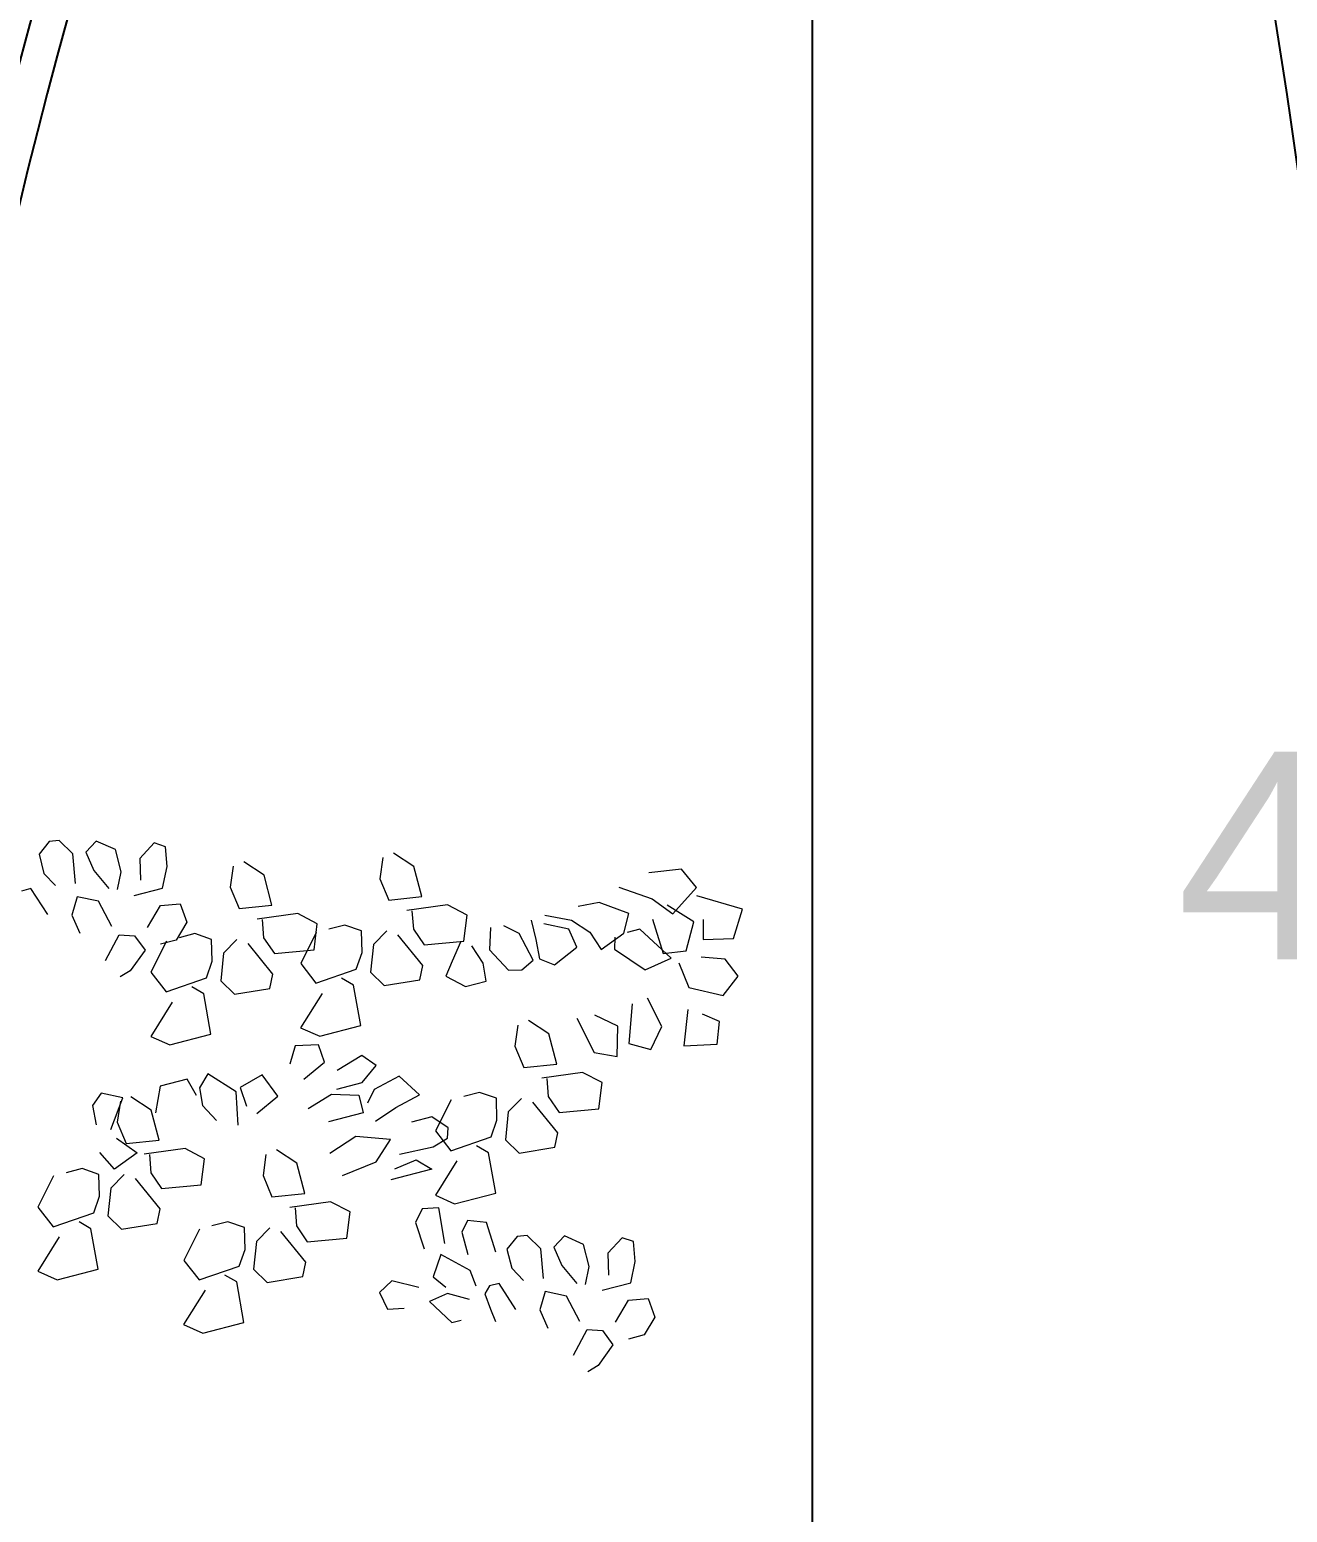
# Model space of a CAD drawing. Header units: metres. Extents: x 10 to 239, y 2 to 253.
# Drawn here: x 88.686 to 89.776, y 171.842 to 173.127 of the extents above; entities that cross this region are included whole.
import ezdxf

# ---------------------------------------------------------------- set-up
doc = ezdxf.new("R2010")
doc.units = ezdxf.units.M
doc.header["$MEASUREMENT"] = 0
doc.layers.get('Defpoints').update_dxf_attribs({"color": 9})
for name, color, linetype in [('-cotas', 252, 'Continuous'), ('1', 7, 'Continuous'), ('1gris oscuro', 253, 'Continuous'), ('1lianas', 9, 'Continuous')]:
    doc.layers.add(name, color=color, linetype=linetype)
doc.layers.add('bloques veg', color=7, linetype='Continuous', lineweight=0, true_color=0xbbd5a5)
doc.styles.get("Standard").update_dxf_attribs({"font": 'arial.ttf'})
doc.dimstyles.get("Standard").update_dxf_attribs({"dimtxt": 0.18, "dimasz": 0.18, "dimexe": 0.18, "dimexo": 0.0625, "dimgap": 0.09, "dimtad": 0, "dimtih": 1, "dimtoh": 1, "dimdec": 4, "dimzin": 0, "dimdsep": 46, "dimtxsty": 'Standard', "dimcen": 0.09, "dimadec": 0, "dimazin": 0, "dimtfac": 1, "dimtdec": 4, "dimtofl": 0, "dimtmove": 0, "dimatfit": 3, "dimfxl": 1, "dimtolj": 1, "dimtzin": 0, "dimarcsym": 0})

# ---------------------------------------------------------------- blocks, each defined once
blk = doc.blocks.new('*D85')
at = {"layer": '-cotas', "color": 0, "lineweight": -2, "transparency": 16777216}
for p, q in [((89.6037, 174.5736), (90.2443, 174.5736)), ((90.0643, 174.3936), (90.0643, 172.5918)), ((90.0643, 170.4587), (90.0643, 172.228)), ((89.6037, 170.2787), (90.2443, 170.2787))]:
    blk.add_line(p, q, dxfattribs=at)
at = {"layer": '-cotas', "color": 0, "transparency": 16777216}
for points in [[(90.0343, 174.3936), (90.0943, 174.3936), (90.0643, 174.5736)], [(90.0343, 170.4587), (90.0943, 170.4587), (90.0643, 170.2787)]]:
    blk.add_solid(points, dxfattribs=at)
at = {"layer": 'Defpoints', "color": 0, "transparency": 16777216}
for p in [(89.5412, 174.5736), (89.5412, 170.2787), (90.0643, 170.2787)]:
    blk.add_point(p, dxfattribs=at)
at = {"layer": '-cotas', "color": 0, "transparency": 16777216, "insert": (90.0643, 172.4099), "char_height": 0.18, "attachment_point": 5}
blk.add_mtext('\\A1;4.2949', dxfattribs=at)
blk = doc.blocks.new('A$C0C3707A3')
at = {"layer": 'bloques veg'}
for p, q in [((2.4712, 0.371), (2.4643, 0.3622)), ((2.478, 0.3717), (2.4712, 0.371)), ((2.4874, 0.3626), (2.478, 0.3717)), ((2.5036, 0.3716), (2.4964, 0.3638)), ((2.5168, 0.3658), (2.5036, 0.3716)), ((2.5434, 0.3706), (2.5335, 0.3598)), ((2.5511, 0.368), (2.5434, 0.3706)), ((2.5524, 0.3544), (2.5511, 0.368)), ((2.4643, 0.3622), (2.4677, 0.3491)), ((2.4894, 0.3422), (2.4874, 0.3626)), ((2.4964, 0.3638), (2.5021, 0.3514)), ((2.5209, 0.3506), (2.5168, 0.3658)), ((2.5335, 0.3598), (2.5341, 0.3448)), ((2.619, 0.349), (2.605, 0.358)), ((2.7006, 0.3615), (2.6987, 0.347)), ((2.722, 0.3556), (2.7079, 0.3646)), ((2.4677, 0.3491), (2.4758, 0.3408)), ((2.5021, 0.3514), (2.5123, 0.339)), ((2.5184, 0.3383), (2.5209, 0.3506)), ((2.5494, 0.3396), (2.5524, 0.3544)), ((2.5977, 0.3549), (2.5957, 0.3404)), ((2.6246, 0.3283), (2.619, 0.349)), ((2.6987, 0.347), (2.7049, 0.3324)), ((2.7275, 0.335), (2.722, 0.3556)), ((2.906, 0.3549), (2.8834, 0.3523)), ((2.9163, 0.3425), (2.906, 0.3549)), ((2.4589, 0.3386), (2.4524, 0.3369)), ((2.4707, 0.3208), (2.4589, 0.3386)), ((2.5299, 0.3344), (2.5494, 0.3396)), ((2.5957, 0.3404), (2.602, 0.3258)), ((2.8628, 0.3422), (2.8859, 0.3344)), ((2.9002, 0.3243), (2.9163, 0.3425)), ((2.9481, 0.3278), (2.9166, 0.3368)), ((2.4906, 0.3332), (2.487, 0.3206)), ((2.5054, 0.3302), (2.4906, 0.3332)), ((2.5147, 0.3129), (2.5054, 0.3302)), ((2.5392, 0.3125), (2.548, 0.3276)), ((2.548, 0.3276), (2.5616, 0.3289)), ((2.5616, 0.3289), (2.5662, 0.3162)), ((2.602, 0.3258), (2.6246, 0.3283)), ((2.7049, 0.3324), (2.7275, 0.335)), ((2.7453, 0.3293), (2.7173, 0.3253)), ((2.7588, 0.3224), (2.7453, 0.3293)), ((2.8494, 0.3316), (2.835, 0.3289)), ((2.87, 0.3243), (2.8494, 0.3316)), ((2.8859, 0.3344), (2.9002, 0.3243)), ((2.9145, 0.3188), (2.8963, 0.3302)), ((2.9419, 0.3075), (2.9481, 0.3278)), ((2.487, 0.3206), (2.4927, 0.3081)), ((2.5662, 0.3162), (2.559, 0.3038)), ((2.6424, 0.3226), (2.6144, 0.3186)), ((2.6179, 0.3184), (2.6189, 0.3059)), ((2.6558, 0.3158), (2.6424, 0.3226)), ((2.7208, 0.3251), (2.7219, 0.3125)), ((2.7566, 0.3044), (2.7588, 0.3224)), ((2.8027, 0.3191), (2.8062, 0.306)), ((2.8287, 0.3132), (2.8115, 0.3168)), ((2.8122, 0.3228), (2.8305, 0.3195)), ((2.8305, 0.3195), (2.8432, 0.3113)), ((2.8666, 0.3106), (2.87, 0.3243)), ((2.8861, 0.3205), (2.8936, 0.2969)), ((2.9094, 0.2988), (2.9145, 0.3188)), ((2.921, 0.3205), (2.9212, 0.3066)), ((2.5105, 0.2896), (2.5197, 0.3072)), ((2.5197, 0.3072), (2.5303, 0.3066)), ((2.5303, 0.3066), (2.5376, 0.2969)), ((2.5717, 0.3084), (2.5609, 0.3055)), ((2.5833, 0.3045), (2.5717, 0.3084)), ((2.6189, 0.3059), (2.6265, 0.2951)), ((2.6551, 0.3098), (2.6446, 0.2883)), ((2.6537, 0.2978), (2.6558, 0.3158)), ((2.6747, 0.315), (2.6638, 0.3121)), ((2.6862, 0.3111), (2.6747, 0.315)), ((2.6867, 0.2961), (2.6862, 0.3111)), ((2.7036, 0.3111), (2.6945, 0.3017)), ((2.7286, 0.2876), (2.7113, 0.3085)), ((2.7219, 0.3125), (2.7294, 0.3018)), ((2.775, 0.314), (2.7744, 0.2987)), ((2.7947, 0.3099), (2.784, 0.3152)), ((2.8043, 0.2916), (2.7947, 0.3099)), ((2.8062, 0.306), (2.8086, 0.2927)), ((2.8344, 0.3008), (2.8287, 0.3132)), ((2.8432, 0.3113), (2.851, 0.2994)), ((2.851, 0.2994), (2.8666, 0.3106)), ((2.8604, 0.3078), (2.8603, 0.2996)), ((2.8775, 0.3135), (2.8688, 0.3112)), ((2.8991, 0.2937), (2.8775, 0.3135)), ((2.9212, 0.3066), (2.9419, 0.3075)), ((2.5376, 0.2969), (2.5275, 0.2826)), ((2.5522, 0.3031), (2.5417, 0.2817)), ((2.559, 0.3038), (2.5482, 0.3009)), ((2.5838, 0.2895), (2.5833, 0.3045)), ((2.6007, 0.3045), (2.5916, 0.2951)), ((2.6256, 0.2809), (2.6084, 0.3019)), ((2.6265, 0.2951), (2.6537, 0.2978)), ((2.6828, 0.2846), (2.6867, 0.2961)), ((2.6945, 0.3017), (2.6927, 0.2826)), ((2.7294, 0.3018), (2.7566, 0.3044)), ((2.7544, 0.3038), (2.7487, 0.2906)), ((2.77, 0.2894), (2.7621, 0.3012)), ((2.7744, 0.2987), (2.7875, 0.2847)), ((2.819, 0.2885), (2.8344, 0.3008)), ((2.8603, 0.2996), (2.8815, 0.2855)), ((2.8936, 0.2969), (2.9094, 0.2988)), ((2.5799, 0.278), (2.5838, 0.2895)), ((2.5916, 0.2951), (2.5897, 0.276)), ((2.6446, 0.2883), (2.6552, 0.2749)), ((2.7265, 0.2777), (2.7286, 0.2876)), ((2.7487, 0.2906), (2.7445, 0.2802)), ((2.7721, 0.2771), (2.77, 0.2894)), ((2.7967, 0.2849), (2.8043, 0.2916)), ((2.8086, 0.2927), (2.819, 0.2885)), ((2.8815, 0.2855), (2.8991, 0.2937)), ((2.9046, 0.2905), (2.9114, 0.2737)), ((2.9364, 0.2932), (2.9198, 0.2946)), ((2.9454, 0.2817), (2.9364, 0.2932)), ((2.5275, 0.2826), (2.5205, 0.2783)), ((2.5417, 0.2817), (2.5522, 0.2682)), ((2.5522, 0.2682), (2.5799, 0.278)), ((2.5897, 0.276), (2.5992, 0.2669)), ((2.6236, 0.2711), (2.6256, 0.2809)), ((2.6552, 0.2749), (2.6828, 0.2846)), ((2.6811, 0.2737), (2.6728, 0.2785)), ((2.6927, 0.2826), (2.7021, 0.2735)), ((2.7021, 0.2735), (2.7265, 0.2777)), ((2.7445, 0.2802), (2.758, 0.2733)), ((2.758, 0.2733), (2.7721, 0.2771)), ((2.7875, 0.2847), (2.7967, 0.2849)), ((2.935, 0.2684), (2.9454, 0.2817)), ((2.5782, 0.267), (2.5699, 0.2718)), ((2.5833, 0.2393), (2.5782, 0.267)), ((2.5992, 0.2669), (2.6236, 0.2711)), ((2.6594, 0.2679), (2.6448, 0.2442)), ((2.6862, 0.246), (2.6811, 0.2737)), ((2.8931, 0.2467), (2.8832, 0.2662)), ((2.9114, 0.2737), (2.935, 0.2684)), ((2.5565, 0.2612), (2.5419, 0.2375)), ((2.8726, 0.2622), (2.8706, 0.2349)), ((2.9109, 0.2585), (2.9083, 0.2334)), ((2.9328, 0.2504), (2.921, 0.2554)), ((2.658, 0.2384), (2.6862, 0.246)), ((2.7941, 0.247), (2.7922, 0.2325)), ((2.8155, 0.2411), (2.8014, 0.2501)), ((2.8346, 0.252), (2.8468, 0.2285)), ((2.8628, 0.2468), (2.8469, 0.2541)), ((2.8626, 0.2258), (2.8628, 0.2468)), ((2.8857, 0.2308), (2.8931, 0.2467)), ((2.9312, 0.2348), (2.9328, 0.2504)), ((2.5419, 0.2375), (2.555, 0.2318)), ((2.555, 0.2318), (2.5833, 0.2393)), ((2.6448, 0.2442), (2.658, 0.2384)), ((2.821, 0.2204), (2.8155, 0.2411)), ((2.8706, 0.2349), (2.8857, 0.2308)), ((2.9083, 0.2334), (2.9312, 0.2348)), ((2.6412, 0.2316), (2.6376, 0.219)), ((2.6572, 0.2324), (2.6412, 0.2316)), ((2.6615, 0.2207), (2.6572, 0.2324)), ((2.6871, 0.2253), (2.6701, 0.2149)), ((2.697, 0.2186), (2.6871, 0.2253)), ((2.7922, 0.2325), (2.7984, 0.2179)), ((2.8468, 0.2285), (2.8626, 0.2258)), ((2.6473, 0.2088), (2.6615, 0.2207)), ((2.6874, 0.2067), (2.697, 0.2186)), ((2.7984, 0.2179), (2.821, 0.2204)), ((2.8388, 0.2147), (2.8108, 0.2107)), ((2.8523, 0.2079), (2.8388, 0.2147)), ((2.5672, 0.2083), (2.5487, 0.2033)), ((2.5736, 0.1972), (2.5672, 0.2083)), ((2.5813, 0.212), (2.5757, 0.2024)), ((2.6008, 0.1998), (2.5813, 0.212)), ((2.6186, 0.2116), (2.6035, 0.2029)), ((2.6295, 0.197), (2.6186, 0.2116)), ((2.67, 0.2021), (2.6874, 0.2067)), ((2.7129, 0.2113), (2.6956, 0.202)), ((2.7268, 0.1987), (2.7129, 0.2113)), ((2.8144, 0.2105), (2.8154, 0.198)), ((2.8501, 0.1898), (2.8523, 0.2079)), ((2.5082, 0.1983), (2.5023, 0.1897)), ((2.5229, 0.1952), (2.5082, 0.1983)), ((2.5149, 0.1733), (2.5229, 0.1952)), ((2.5426, 0.1869), (2.5286, 0.1959)), ((2.5487, 0.2033), (2.5455, 0.185)), ((2.5757, 0.2024), (2.5778, 0.1902)), ((2.6023, 0.177), (2.6008, 0.1998)), ((2.6035, 0.2029), (2.6081, 0.1901)), ((2.6152, 0.1851), (2.6295, 0.197)), ((2.6504, 0.1887), (2.6663, 0.1987)), ((2.6663, 0.1987), (2.6851, 0.198)), ((2.6851, 0.198), (2.6883, 0.186)), ((2.6956, 0.202), (2.6912, 0.1926)), ((2.7106, 0.1897), (2.7268, 0.1987)), ((2.7486, 0.1952), (2.7381, 0.1738)), ((2.7682, 0.2005), (2.7573, 0.1976)), ((2.7797, 0.1966), (2.7682, 0.2005)), ((2.7802, 0.1816), (2.7797, 0.1966)), ((2.7971, 0.1966), (2.788, 0.1872)), ((2.8221, 0.173), (2.8048, 0.194)), ((2.8154, 0.198), (2.8229, 0.1872)), ((2.5023, 0.1897), (2.5047, 0.1764)), ((2.5213, 0.1928), (2.5193, 0.1783)), ((2.5481, 0.1663), (2.5426, 0.1869)), ((2.5778, 0.1902), (2.5875, 0.18)), ((2.6883, 0.186), (2.6644, 0.1796)), ((2.6968, 0.1802), (2.7106, 0.1897)), ((2.7355, 0.1836), (2.7214, 0.1798)), ((2.7468, 0.1761), (2.7355, 0.1836)), ((2.788, 0.1872), (2.7862, 0.1681)), ((2.8229, 0.1872), (2.8501, 0.1898)), ((2.5193, 0.1783), (2.5256, 0.1637)), ((2.7381, 0.1738), (2.7487, 0.1603)), ((2.7464, 0.169), (2.7468, 0.1761)), ((2.7763, 0.1701), (2.7802, 0.1816)), ((2.5188, 0.1674), (2.5331, 0.1573)), ((2.5256, 0.1637), (2.5481, 0.1663)), ((2.6834, 0.1696), (2.6656, 0.1579)), ((2.7071, 0.1678), (2.6834, 0.1696)), ((2.6973, 0.1524), (2.7071, 0.1678)), ((2.7364, 0.1629), (2.7464, 0.169)), ((2.7487, 0.1603), (2.7763, 0.1701)), ((2.7746, 0.1591), (2.7663, 0.1639)), ((2.7862, 0.1681), (2.7956, 0.1589)), ((2.7956, 0.1589), (2.8201, 0.1632)), ((2.8201, 0.1632), (2.8221, 0.173)), ((2.5175, 0.1461), (2.5075, 0.1574)), ((2.5331, 0.1573), (2.5175, 0.1461)), ((2.566, 0.1606), (2.5379, 0.1566)), ((2.5415, 0.1564), (2.5425, 0.1438)), ((2.5794, 0.1537), (2.566, 0.1606)), ((2.5773, 0.1357), (2.5794, 0.1537)), ((2.6216, 0.1569), (2.6197, 0.1424)), ((2.643, 0.151), (2.6289, 0.16)), ((2.7102, 0.1477), (2.7248, 0.1539)), ((2.7133, 0.1578), (2.7364, 0.1629)), ((2.7248, 0.1539), (2.7358, 0.1476)), ((2.7529, 0.1533), (2.7383, 0.1296)), ((2.7797, 0.1314), (2.7746, 0.1591)), ((2.4953, 0.1463), (2.4845, 0.1434)), ((2.5068, 0.1424), (2.4953, 0.1463)), ((2.5425, 0.1438), (2.5501, 0.1331)), ((2.6485, 0.1303), (2.643, 0.151)), ((2.6743, 0.1427), (2.6973, 0.1524)), ((2.7358, 0.1476), (2.7076, 0.14)), ((2.4758, 0.1411), (2.4652, 0.1196)), ((2.5074, 0.1274), (2.5068, 0.1424)), ((2.5152, 0.133), (2.5133, 0.1139)), ((2.5243, 0.1424), (2.5152, 0.133)), ((2.5492, 0.1189), (2.532, 0.1398)), ((2.5501, 0.1331), (2.5773, 0.1357)), ((2.6197, 0.1424), (2.6259, 0.1278)), ((2.5035, 0.1159), (2.5074, 0.1274)), ((2.6259, 0.1278), (2.6485, 0.1303)), ((2.6663, 0.1247), (2.6383, 0.1206)), ((2.6798, 0.1178), (2.6663, 0.1247)), ((2.7383, 0.1296), (2.7515, 0.1239)), ((2.7515, 0.1239), (2.7797, 0.1314)), ((2.4652, 0.1196), (2.4758, 0.1062)), ((2.4758, 0.1062), (2.5035, 0.1159)), ((2.5133, 0.1139), (2.5227, 0.1048)), ((2.5472, 0.109), (2.5492, 0.1189)), ((2.6419, 0.1204), (2.6429, 0.1079)), ((2.6776, 0.0998), (2.6798, 0.1178)), ((2.7292, 0.1202), (2.7247, 0.1109)), ((2.7406, 0.121), (2.7292, 0.1202)), ((2.7449, 0.0965), (2.7406, 0.121)), ((2.7604, 0.1123), (2.7567, 0.1043)), ((2.7735, 0.1111), (2.7604, 0.1123)), ((2.5017, 0.105), (2.4935, 0.1098)), ((2.5068, 0.0773), (2.5017, 0.105)), ((2.5227, 0.1048), (2.5472, 0.109)), ((2.5762, 0.1051), (2.5656, 0.0837)), ((2.5957, 0.1104), (2.5848, 0.1075)), ((2.6072, 0.1065), (2.5957, 0.1104)), ((2.6077, 0.0915), (2.6072, 0.1065)), ((2.6247, 0.1065), (2.6155, 0.0971)), ((2.6496, 0.0829), (2.6323, 0.1039)), ((2.6429, 0.1079), (2.6504, 0.0971)), ((2.7247, 0.1109), (2.7307, 0.0927)), ((2.7567, 0.1043), (2.7608, 0.0891)), ((2.7801, 0.0908), (2.7735, 0.1111)), ((2.8015, 0.1023), (2.7946, 0.1017)), ((2.8109, 0.0932), (2.8015, 0.1023)), ((2.8271, 0.1022), (2.8198, 0.0945)), ((2.8403, 0.0965), (2.8271, 0.1022)), ((2.48, 0.0992), (2.4654, 0.0755)), ((2.6155, 0.0971), (2.6137, 0.078)), ((2.6504, 0.0971), (2.6776, 0.0998)), ((2.7946, 0.1017), (2.7877, 0.0928)), ((2.7877, 0.0928), (2.7912, 0.0798)), ((2.8129, 0.0728), (2.8109, 0.0932)), ((2.8198, 0.0945), (2.8255, 0.082)), ((2.8443, 0.0813), (2.8403, 0.0965)), ((2.8669, 0.1013), (2.857, 0.0905)), ((2.8746, 0.0987), (2.8669, 0.1013)), ((2.8759, 0.0851), (2.8746, 0.0987)), ((2.5656, 0.0837), (2.5762, 0.0703)), ((2.6038, 0.08), (2.6077, 0.0915)), ((2.6476, 0.0731), (2.6496, 0.0829)), ((2.7423, 0.0888), (2.7371, 0.0735)), ((2.7626, 0.078), (2.7423, 0.0888)), ((2.8255, 0.082), (2.8358, 0.0697)), ((2.857, 0.0905), (2.8575, 0.0755)), ((2.8729, 0.0703), (2.8759, 0.0851)), ((2.4654, 0.0755), (2.4786, 0.0697)), ((2.4786, 0.0697), (2.5068, 0.0773)), ((2.5762, 0.0703), (2.6038, 0.08)), ((2.6021, 0.0691), (2.5939, 0.0738)), ((2.6137, 0.078), (2.6231, 0.0689)), ((2.6231, 0.0689), (2.6476, 0.0731)), ((2.7371, 0.0735), (2.7459, 0.0665)), ((2.7666, 0.0674), (2.7626, 0.078)), ((2.7912, 0.0798), (2.7992, 0.0715)), ((2.8418, 0.069), (2.8443, 0.0813)), ((2.5804, 0.0632), (2.5658, 0.0396)), ((2.6072, 0.0413), (2.6021, 0.0691)), ((2.7088, 0.0705), (2.7004, 0.0625)), ((2.7004, 0.0625), (2.7058, 0.0511)), ((2.7274, 0.0662), (2.7088, 0.0705)), ((2.7471, 0.0622), (2.7346, 0.0565)), ((2.7621, 0.0581), (2.7471, 0.0622)), ((2.7759, 0.0676), (2.7727, 0.0621)), ((2.7727, 0.0621), (2.7767, 0.0515)), ((2.7824, 0.0693), (2.7759, 0.0676)), ((2.7941, 0.0515), (2.7824, 0.0693)), ((2.8141, 0.0639), (2.8105, 0.0513)), ((2.8289, 0.0608), (2.8141, 0.0639)), ((2.8533, 0.0651), (2.8729, 0.0703)), ((2.7058, 0.0511), (2.7173, 0.0519)), ((2.7346, 0.0565), (2.7501, 0.0421)), ((2.7767, 0.0515), (2.7801, 0.0431)), ((2.8105, 0.0513), (2.8162, 0.0388)), ((2.8382, 0.0435), (2.8289, 0.0608)), ((2.8627, 0.0431), (2.8714, 0.0583)), ((2.8714, 0.0583), (2.885, 0.0596)), ((2.885, 0.0596), (2.8896, 0.0469)), ((2.579, 0.0338), (2.6072, 0.0413)), ((2.7501, 0.0421), (2.7566, 0.0438)), ((2.8896, 0.0469), (2.8825, 0.0345)), ((2.5658, 0.0396), (2.579, 0.0338)), ((2.8339, 0.0203), (2.8432, 0.0379)), ((2.8432, 0.0379), (2.8538, 0.0373)), ((2.8538, 0.0373), (2.861, 0.0276)), ((2.8825, 0.0345), (2.8716, 0.0316)), ((2.861, 0.0276), (2.8509, 0.0132)), ((2.8509, 0.0132), (2.8439, 0.009))]:
    blk.add_line(p, q, dxfattribs=at)
blk = doc.blocks.new('*D90')
at = {"layer": '-cotas', "color": 0, "lineweight": -2, "transparency": 16777216}
for p, q in [((35.5997, 175.5332), (35.5997, 162.1857)), ((89.3642, 175.5332), (89.3642, 162.1857)), ((35.7797, 162.3657), (58.2102, 162.3657)), ((89.1842, 162.3657), (59.8709, 162.3657))]:
    blk.add_line(p, q, dxfattribs=at)
at = {"layer": '-cotas', "color": 0, "transparency": 16777216}
for points in [[(35.7797, 162.3957), (35.7797, 162.3357), (35.5997, 162.3657)], [(89.1842, 162.3957), (89.1842, 162.3357), (89.3642, 162.3657)]]:
    blk.add_solid(points, dxfattribs=at)
at = {"layer": 'Defpoints', "color": 0, "transparency": 16777216}
for p in [(35.5997, 175.5957), (89.3642, 175.5957), (89.3642, 162.3657)]:
    blk.add_point(p, dxfattribs=at)
at = {"layer": '-cotas', "color": 0, "transparency": 16777216, "insert": (59.0405, 162.3657), "char_height": 0.3, "attachment_point": 5}
blk.add_mtext('\\A1;53.7645', dxfattribs=at)

msp = doc.modelspace()

# ---------------------------------------------------------------- linework, layer by layer
at = {"layer": '1'}
for radius, start, end in [(4.6641, 145.63353, 199.21089), (4.6941, 146.05782, 198.89819)]:
    msp.add_arc((93.21412, 171.89291), radius, start, end, dxfattribs=at)
at = {"layer": '1gris oscuro'}
for radius, end in [(5.16739, 18.24182), (5.19739, 17.41721)]:
    msp.add_arc((84.6653, 172.30457), radius, 346.40783, end, dxfattribs=at)
at = {"layer": '1lianas'}
for points, knots in [([(89.4448, 174.1087), (89.71141, 173.92196), (90.56891, 172.279), (91.48952, 174.80943), (92.88221, 174.15216), (92.15737, 178.22029), (94.72237, 176.63036), (94.15656, 172.13407)], [6.2223497, 6.2223497, 6.2223497, 6.2223497, 7, 8, 9, 10, 11, 11, 11, 11]), ([(89.42311, 174.06342), (89.46987, 174.0291), (89.487, 174.01377), (89.57866, 173.9228), (89.66597, 173.80933), (89.8514, 173.56465), (89.94997, 173.43322), (90.13965, 173.22276), (90.22969, 173.13887), (90.39641, 173.05285), (90.47347, 173.03992), (90.61743, 173.06659), (90.68409, 173.1029), (90.86714, 173.24757), (90.97641, 173.39274), (91.19387, 173.70571), (91.30137, 173.87377), (91.48503, 174.10776), (91.5596, 174.18754), (91.71102, 174.30104), (91.78858, 174.33878), (92.00486, 174.42003), (92.14453, 174.44336), (92.3728, 174.54948), (92.46544, 174.62519), (92.56716, 174.84926), (92.59161, 174.97391), (92.61419, 175.27811), (92.61435, 175.45514), (92.61413, 175.98536), (92.61369, 176.36006), (92.71461, 176.81954), (92.77517, 176.95839), (92.93477, 177.11021), (93.02619, 177.14782), (93.24615, 177.14165), (93.37305, 177.09636), (93.76877, 176.76572), (94.0429, 176.27434), (94.2792, 174.60883), (94.28566, 173.56045), (94.10695, 172.14031)], [6.2409137, 6.2409137, 6.2409137, 6.2409137, 6.2959908, 6.2959908, 6.5228917, 6.5228917, 6.7497926, 6.7497926, 6.9498365, 6.9498365, 7.1029332, 7.1029332, 7.2560299, 7.2560299, 7.5488105, 7.5488105, 7.8415911, 7.8415911, 8.0411344, 8.0411344, 8.2406777, 8.2406777, 8.5954004, 8.5954004, 8.8875147, 8.8875147, 9.0989058, 9.0989058, 9.310297, 9.310297, 9.7027275, 9.7027275, 9.9372209, 9.9372209, 10.1211872, 10.1211872, 10.3051535, 10.3051535, 10.6834474, 10.6834474, 11, 11, 11, 11])]:
    msp.add_open_spline(points, degree=3, knots=knots, dxfattribs=at)

# ---------------------------------------------------------------- block references
at = {"layer": 'bloques veg', "color": 2, "xscale": 1.260409816243446, "yscale": 1.260409816243446, "zscale": 1.260409816243446, "rotation": 359.6145960760396}
msp.add_blockref('A$C0C3707A3', (85.58537, 171.97645), dxfattribs=at)

# ---------------------------------------------------------------- dimensions: what is measured, and where the dimension line sits
at = {"layer": '-cotas'}
dim = msp.add_linear_dim(base=(89.36416, 162.36569), p1=(35.59966, 175.59571), p2=(89.36416, 175.59571), angle=0, dimstyle='Standard', override={"dimtxt": 0.3}, dxfattribs=at)
dim.commit()
dim.dimension.update_dxf_attribs({"geometry": '*D90', "text_midpoint": (59.04055, 162.36569), "dimtype": 161})
dim = msp.add_linear_dim(base=(90.06434, 170.27873), p1=(89.54121, 174.57365), p2=(89.54121, 170.27873), angle=270, dimstyle='Standard', dxfattribs=at)
dim.commit()
dim.dimension.update_dxf_attribs({"geometry": '*D85', "text_midpoint": (90.06434, 172.40988), "dimtype": 161})

doc.saveas('drawing.dxf')
